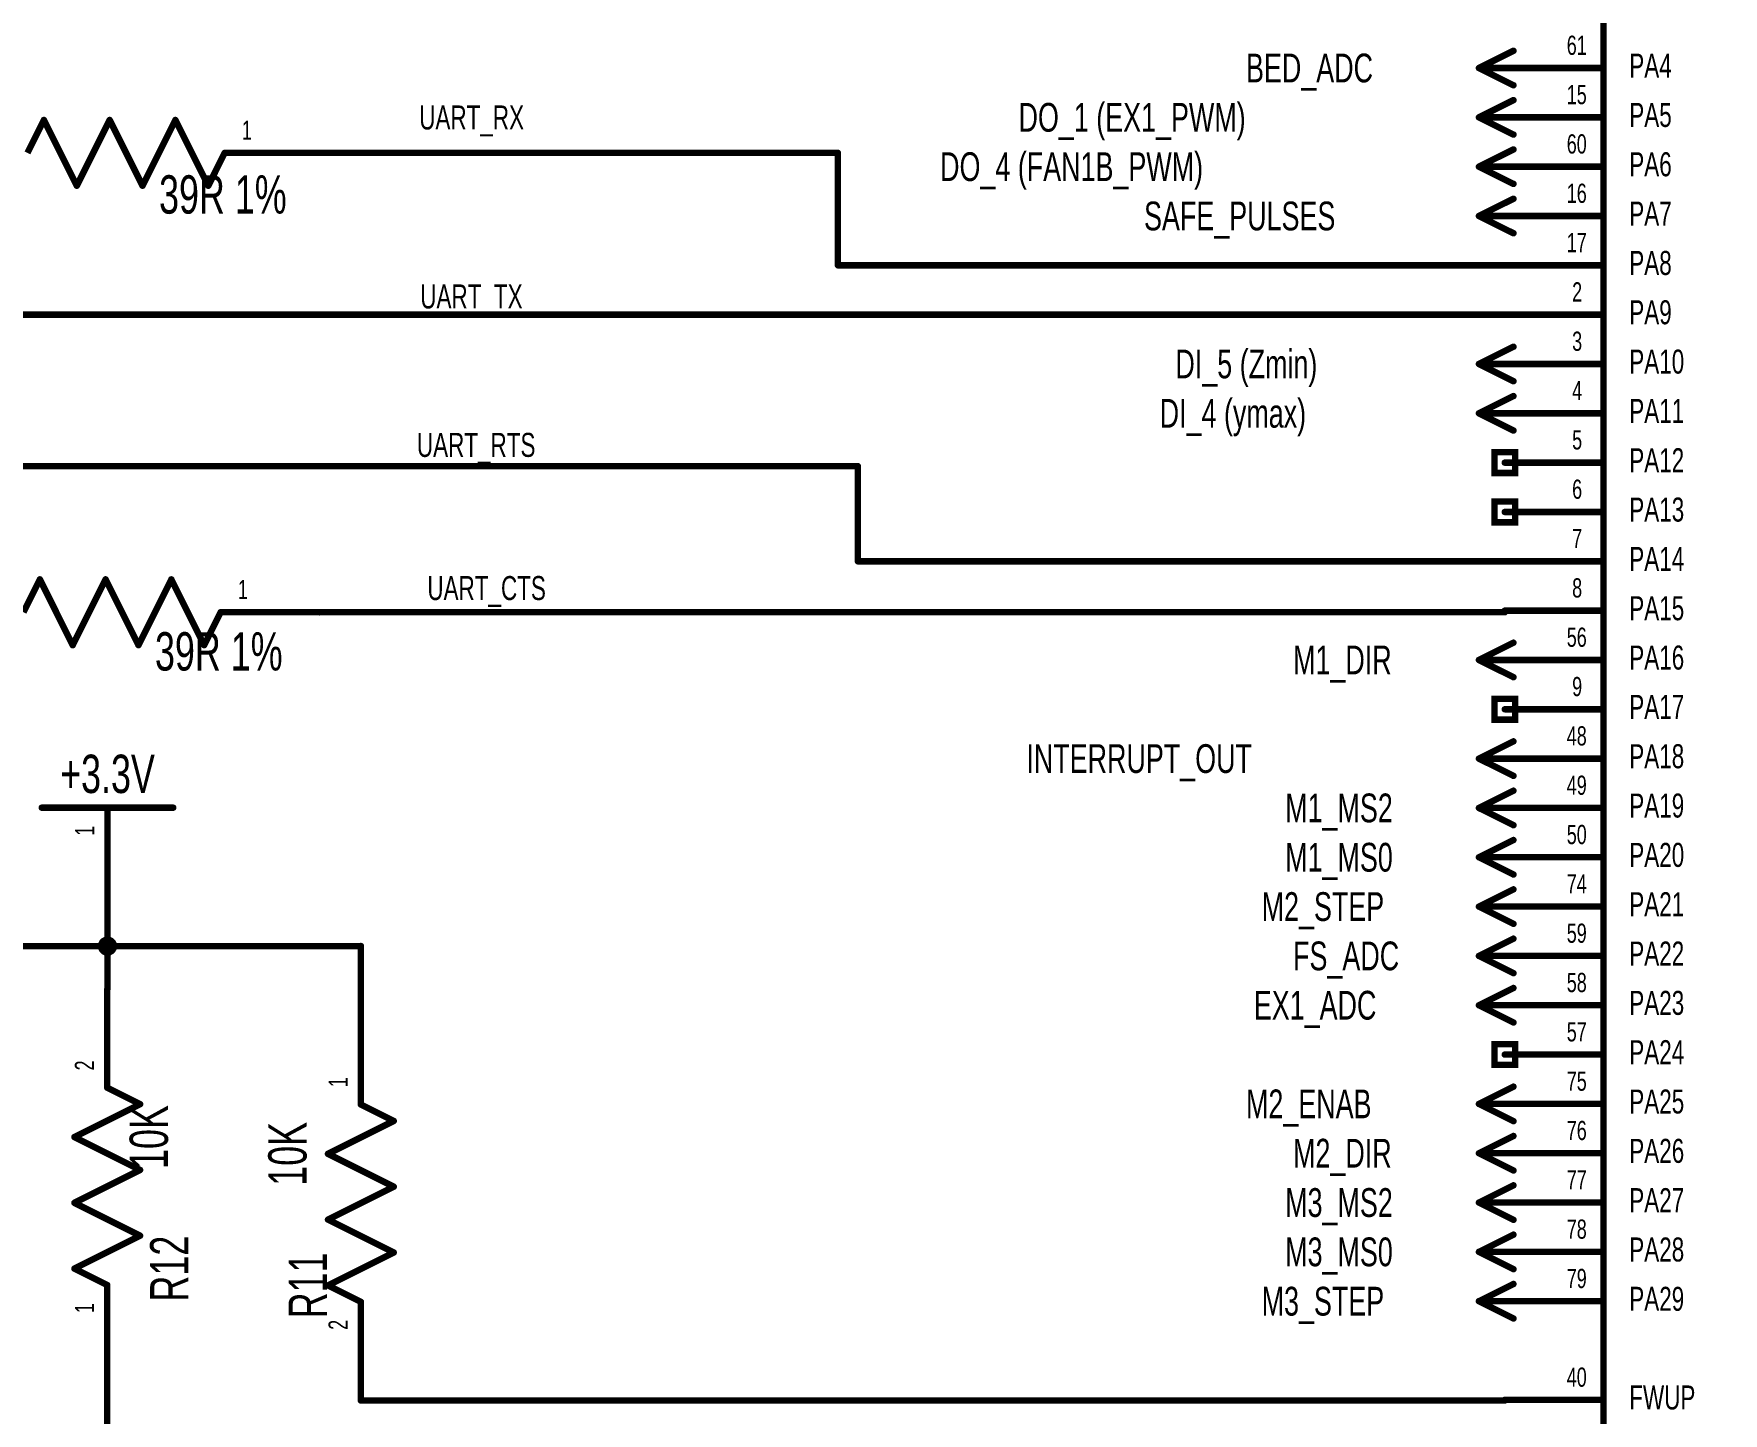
# Model space of a CAD drawing. Extents: x -0.3 to 11.2, y -0.5 to 7.6.
# Drawn here: x 2.247 to 4.817, y 2.741 to 4.838 of the extents above; entities that cross this region are included whole.
import ezdxf
from ezdxf.enums import TextEntityAlignment as Align

# ---------------------------------------------------------------- set-up
doc = ezdxf.new("R2010")
doc.units = 0
for name, color, linetype in [('Element', 253, 'CONTINUOUS'), ('Net', 50, 'CONTINUOUS'), ('Pin', 50, 'CONTINUOUS'), ('Shapes', 252, 'CONTINUOUS')]:
    doc.layers.add(name, color=color, linetype=linetype)

msp = doc.modelspace()

# ---------------------------------------------------------------- linework, layer by layer
at = {"layer": 'Element', "linetype": 'CONTINUOUS', "const_width": 0.0098}
for points in [[(4.635, 5.4861), (6.36, 5.4861), (6.36, 2.0111), (4.635, 2.0111), (4.635, 5.4861)], [(2.2628, 4.7071), (2.2378, 4.6571)], [(2.3128, 4.6071), (2.2628, 4.7071)], [(2.3628, 4.7071), (2.3128, 4.6071)], [(2.4128, 4.6071), (2.3628, 4.7071)], [(2.4628, 4.7071), (2.4128, 4.6071)], [(2.5128, 4.6071), (2.4628, 4.7071)], [(2.5378, 4.6571), (2.5128, 4.6071)], [(2.2566, 4.0086), (2.2316, 3.9586)], [(2.3066, 3.9086), (2.2566, 4.0086)], [(2.3566, 4.0086), (2.3066, 3.9086)], [(2.4066, 3.9086), (2.3566, 4.0086)], [(2.4566, 4.0086), (2.4066, 3.9086)], [(2.5066, 3.9086), (2.4566, 4.0086)], [(2.5316, 3.9586), (2.5066, 3.9086)], [(2.2595, 3.6615), (2.4595, 3.6615)], [(2.4091, 3.2107), (2.3591, 3.2357)], [(2.3091, 3.1607), (2.4091, 3.2107)], [(2.7449, 3.2102), (2.7949, 3.1852)], [(2.7949, 3.1852), (2.6949, 3.1352)], [(2.4091, 3.1107), (2.3091, 3.1607)], [(2.6949, 3.1352), (2.7949, 3.0852)], [(2.3091, 3.0607), (2.4091, 3.1107)], [(2.7949, 3.0852), (2.6949, 3.0352)], [(2.4091, 3.0107), (2.3091, 3.0607)], [(2.6949, 3.0352), (2.7949, 2.9852)], [(2.3091, 2.9607), (2.4091, 3.0107)], [(2.7949, 2.9852), (2.6949, 2.9352)], [(2.3591, 2.9357), (2.3091, 2.9607)], [(2.6949, 2.9352), (2.7449, 2.9102)]]:
    msp.add_lwpolyline(points, dxfattribs=at)
at = {"layer": 'Element', "linetype": 'CONTINUOUS', "const_width": 0.0049}
for points in [[(2.2603, 4.7071, 1), (2.2652, 4.7071, 1), (2.2603, 4.7071, 1)], [(2.2603, 4.7071, 1), (2.2652, 4.7071, 1), (2.2603, 4.7071, 1)], [(2.3603, 4.7071, 1), (2.3652, 4.7071, 1), (2.3603, 4.7071, 1)], [(2.3603, 4.7071, 1), (2.3652, 4.7071, 1), (2.3603, 4.7071, 1)], [(2.4603, 4.7071, 1), (2.4652, 4.7071, 1), (2.4603, 4.7071, 1)], [(2.4603, 4.7071, 1), (2.4652, 4.7071, 1), (2.4603, 4.7071, 1)], [(2.5353, 4.6571, 1), (2.5402, 4.6571, 1), (2.5353, 4.6571, 1)], [(2.3103, 4.6071, 1), (2.3152, 4.6071, 1), (2.3103, 4.6071, 1)], [(2.3103, 4.6071, 1), (2.3152, 4.6071, 1), (2.3103, 4.6071, 1)], [(2.4103, 4.6071, 1), (2.4152, 4.6071, 1), (2.4103, 4.6071, 1)], [(2.4103, 4.6071, 1), (2.4152, 4.6071, 1), (2.4103, 4.6071, 1)], [(2.5103, 4.6071, 1), (2.5152, 4.6071, 1), (2.5103, 4.6071, 1)], [(2.5103, 4.6071, 1), (2.5152, 4.6071, 1), (2.5103, 4.6071, 1)], [(2.2541, 4.0086, 1), (2.2591, 4.0086, 1), (2.2541, 4.0086, 1)], [(2.2541, 4.0086, 1), (2.2591, 4.0086, 1), (2.2541, 4.0086, 1)], [(2.3541, 4.0086, 1), (2.3591, 4.0086, 1), (2.3541, 4.0086, 1)], [(2.3541, 4.0086, 1), (2.3591, 4.0086, 1), (2.3541, 4.0086, 1)], [(2.4541, 4.0086, 1), (2.4591, 4.0086, 1), (2.4541, 4.0086, 1)], [(2.4541, 4.0086, 1), (2.4591, 4.0086, 1), (2.4541, 4.0086, 1)], [(2.5291, 3.9586, 1), (2.5341, 3.9586, 1), (2.5291, 3.9586, 1)], [(2.3041, 3.9086, 1), (2.3091, 3.9086, 1), (2.3041, 3.9086, 1)], [(2.3041, 3.9086, 1), (2.3091, 3.9086, 1), (2.3041, 3.9086, 1)], [(2.4041, 3.9086, 1), (2.4091, 3.9086, 1), (2.4041, 3.9086, 1)], [(2.4041, 3.9086, 1), (2.4091, 3.9086, 1), (2.4041, 3.9086, 1)], [(2.5041, 3.9086, 1), (2.5091, 3.9086, 1), (2.5041, 3.9086, 1)], [(2.5041, 3.9086, 1), (2.5091, 3.9086, 1), (2.5041, 3.9086, 1)], [(2.257, 3.6615, 1), (2.2619, 3.6615, 1), (2.257, 3.6615, 1)], [(2.457, 3.6615, 1), (2.4619, 3.6615, 1), (2.457, 3.6615, 1)], [(2.3567, 3.2357, 1), (2.3616, 3.2357, 1), (2.3567, 3.2357, 1)], [(2.4067, 3.2107, 1), (2.4116, 3.2107, 1), (2.4067, 3.2107, 1)], [(2.4067, 3.2107, 1), (2.4116, 3.2107, 1), (2.4067, 3.2107, 1)], [(2.7424, 3.2102, 1), (2.7474, 3.2102, 1), (2.7424, 3.2102, 1)], [(2.7924, 3.1852, 1), (2.7974, 3.1852, 1), (2.7924, 3.1852, 1)], [(2.7924, 3.1852, 1), (2.7974, 3.1852, 1), (2.7924, 3.1852, 1)], [(2.3067, 3.1607, 1), (2.3116, 3.1607, 1), (2.3067, 3.1607, 1)], [(2.3067, 3.1607, 1), (2.3116, 3.1607, 1), (2.3067, 3.1607, 1)], [(2.6924, 3.1352, 1), (2.6974, 3.1352, 1), (2.6924, 3.1352, 1)], [(2.6924, 3.1352, 1), (2.6974, 3.1352, 1), (2.6924, 3.1352, 1)], [(2.4067, 3.1107, 1), (2.4116, 3.1107, 1), (2.4067, 3.1107, 1)], [(2.4067, 3.1107, 1), (2.4116, 3.1107, 1), (2.4067, 3.1107, 1)], [(2.7924, 3.0852, 1), (2.7974, 3.0852, 1), (2.7924, 3.0852, 1)], [(2.7924, 3.0852, 1), (2.7974, 3.0852, 1), (2.7924, 3.0852, 1)], [(2.3067, 3.0607, 1), (2.3116, 3.0607, 1), (2.3067, 3.0607, 1)], [(2.3067, 3.0607, 1), (2.3116, 3.0607, 1), (2.3067, 3.0607, 1)], [(2.6924, 3.0352, 1), (2.6974, 3.0352, 1), (2.6924, 3.0352, 1)], [(2.6924, 3.0352, 1), (2.6974, 3.0352, 1), (2.6924, 3.0352, 1)], [(2.4067, 3.0107, 1), (2.4116, 3.0107, 1), (2.4067, 3.0107, 1)], [(2.4067, 3.0107, 1), (2.4116, 3.0107, 1), (2.4067, 3.0107, 1)], [(2.7924, 2.9852, 1), (2.7974, 2.9852, 1), (2.7924, 2.9852, 1)], [(2.7924, 2.9852, 1), (2.7974, 2.9852, 1), (2.7924, 2.9852, 1)], [(2.3067, 2.9607, 1), (2.3116, 2.9607, 1), (2.3067, 2.9607, 1)], [(2.3067, 2.9607, 1), (2.3116, 2.9607, 1), (2.3067, 2.9607, 1)], [(2.3567, 2.9357, 1), (2.3616, 2.9357, 1), (2.3567, 2.9357, 1)], [(2.6924, 2.9352, 1), (2.6974, 2.9352, 1), (2.6924, 2.9352, 1)], [(2.6924, 2.9352, 1), (2.6974, 2.9352, 1), (2.6924, 2.9352, 1)], [(2.7424, 2.9102, 1), (2.7474, 2.9102, 1), (2.7424, 2.9102, 1)]]:
    msp.add_lwpolyline(points, format="xyb", dxfattribs=at)
at = {"layer": 'Net', "linetype": 'CONTINUOUS', "const_width": 0.0049}
for points in [[(2.6853, 4.6571, 1), (2.6902, 4.6571, 1), (2.6853, 4.6571, 1)], [(3.4681, 4.6571, 1), (3.473, 4.6571, 1), (3.4681, 4.6571, 1)], [(3.4681, 4.6571, 1), (3.473, 4.6571, 1), (3.4681, 4.6571, 1)], [(3.4681, 4.4861, 1), (3.473, 4.4861, 1), (3.4681, 4.4861, 1)], [(3.4681, 4.4861, 1), (3.473, 4.4861, 1), (3.4681, 4.4861, 1)], [(4.4825, 4.4861, 1), (4.4874, 4.4861, 1), (4.4825, 4.4861, 1)], [(4.4825, 4.4111, 1), (4.4874, 4.4111, 1), (4.4825, 4.4111, 1)], [(3.4984, 4.1807, 1), (3.5033, 4.1807, 1), (3.4984, 4.1807, 1)], [(3.4984, 4.1807, 1), (3.5033, 4.1807, 1), (3.4984, 4.1807, 1)], [(3.4984, 4.0361, 1), (3.5033, 4.0361, 1), (3.4984, 4.0361, 1)], [(3.4984, 4.0361, 1), (3.5033, 4.0361, 1), (3.4984, 4.0361, 1)], [(4.4825, 4.0361, 1), (4.4874, 4.0361, 1), (4.4825, 4.0361, 1)], [(2.6791, 3.9586, 1), (2.6841, 3.9586, 1), (2.6791, 3.9586, 1)], [(4.4825, 3.9586, 1), (4.4874, 3.9586, 1), (4.4825, 3.9586, 1)], [(2.357, 3.5115, 1), (2.3619, 3.5115, 1), (2.357, 3.5115, 1)], [(2.3472, 3.4511, 1), (2.3521, 3.4511, 1), (2.3472, 3.4511, 1)], [(2.3472, 3.4511, 1), (2.3521, 3.4511, 1), (2.3472, 3.4511, 1)], [(2.357, 3.4511, 1), (2.3619, 3.4511, 1), (2.357, 3.4511, 1)], [(2.357, 3.4511, 1), (2.3619, 3.4511, 1), (2.357, 3.4511, 1)], [(2.7424, 3.4511, 1), (2.7474, 3.4511, 1), (2.7424, 3.4511, 1)], [(2.7424, 3.4511, 1), (2.7474, 3.4511, 1), (2.7424, 3.4511, 1)], [(2.357, 3.3857, 1), (2.3619, 3.3857, 1), (2.357, 3.3857, 1)], [(2.7424, 3.3602, 1), (2.7474, 3.3602, 1), (2.7424, 3.3602, 1)], [(2.3567, 2.7857, 1), (2.3616, 2.7857, 1), (2.3567, 2.7857, 1)], [(2.7424, 2.7602, 1), (2.7474, 2.7602, 1), (2.7424, 2.7602, 1)], [(4.4825, 2.7602, 1), (4.4874, 2.7602, 1), (4.4825, 2.7602, 1)]]:
    msp.add_lwpolyline(points, format="xyb", dxfattribs=at)
at = {"layer": 'Net', "linetype": 'CONTINUOUS', "const_width": 0.0098}
for points in [[(3.4705, 4.6571), (2.6878, 4.6571)], [(3.4705, 4.4861), (3.4705, 4.6571)], [(4.485, 4.4861), (3.4705, 4.4861)], [(1.2008, 4.4111), (4.485, 4.4111)], [(3.5008, 4.1807), (1.5903, 4.1807)], [(3.5008, 4.0361), (3.5008, 4.1807)], [(4.485, 4.0361), (3.5008, 4.0361)], [(4.485, 3.9586), (2.6816, 3.9586)], [(2.3595, 3.3857), (2.3595, 3.5115)], [(2.3595, 3.4511), (1.9772, 3.4511)], [(2.3496, 3.4511), (2.3501, 3.448), (2.3515, 3.4453), (2.3537, 3.4431), (2.3564, 3.4417), (2.3595, 3.4412), (2.3625, 3.4417), (2.3652, 3.4431), (2.3674, 3.4453), (2.3688, 3.448), (2.3693, 3.4511), (2.3688, 3.4541), (2.3674, 3.4568), (2.3652, 3.459), (2.3625, 3.4604), (2.3595, 3.4609), (2.3564, 3.4604), (2.3537, 3.459), (2.3515, 3.4568), (2.3501, 3.4541), (2.3496, 3.4511)], [(2.3496, 3.4511), (2.3501, 3.448), (2.3515, 3.4453), (2.3537, 3.4431), (2.3564, 3.4417), (2.3595, 3.4412), (2.3625, 3.4417), (2.3652, 3.4431), (2.3674, 3.4453), (2.3688, 3.448), (2.3693, 3.4511), (2.3688, 3.4541), (2.3674, 3.4568), (2.3652, 3.459), (2.3625, 3.4604), (2.3595, 3.4609), (2.3564, 3.4604), (2.3537, 3.459), (2.3515, 3.4568), (2.3501, 3.4541), (2.3496, 3.4511)], [(2.3595, 3.4511), (2.7449, 3.4511)], [(2.7449, 3.4511), (2.7449, 3.3602)], [(2.3591, 2.7857), (2.3591, 2.6111)], [(4.485, 2.7602), (2.7449, 2.7602)]]:
    msp.add_lwpolyline(points, dxfattribs=at)
at = {"layer": 'Pin', "linetype": 'CONTINUOUS', "const_width": 0.0098}
for points in [[(4.4981, 4.8123), (4.4456, 4.7861)], [(4.4981, 4.7599), (4.4456, 4.7861)], [(4.485, 4.7861), (4.4456, 4.7861)], [(4.635, 4.7861), (4.485, 4.7861)], [(4.4981, 4.7373), (4.4456, 4.7111)], [(4.4981, 4.6849), (4.4456, 4.7111)], [(4.485, 4.7111), (4.4456, 4.7111)], [(4.635, 4.7111), (4.485, 4.7111)], [(2.5378, 4.6571), (2.6878, 4.6571)], [(4.4981, 4.6623), (4.4456, 4.6361)], [(4.4981, 4.6099), (4.4456, 4.6361)], [(4.485, 4.6361), (4.4456, 4.6361)], [(4.635, 4.6361), (4.485, 4.6361)], [(4.4981, 4.5873), (4.4456, 4.5611)], [(4.4981, 4.5349), (4.4456, 4.5611)], [(4.485, 4.5611), (4.4456, 4.5611)], [(4.635, 4.5611), (4.485, 4.5611)], [(4.635, 4.4861), (4.485, 4.4861)], [(4.635, 4.4111), (4.485, 4.4111)], [(4.4981, 4.3623), (4.4456, 4.3361)], [(4.4981, 4.3099), (4.4456, 4.3361)], [(4.485, 4.3361), (4.4456, 4.3361)], [(4.635, 4.3361), (4.485, 4.3361)], [(4.4981, 4.2873), (4.4456, 4.2611)], [(4.4981, 4.2349), (4.4456, 4.2611)], [(4.485, 4.2611), (4.4456, 4.2611)], [(4.635, 4.2611), (4.485, 4.2611)], [(4.4692, 4.2019), (4.5007, 4.2019), (4.5007, 4.1704), (4.4692, 4.1704), (4.4692, 4.2019)], [(4.635, 4.1861), (4.485, 4.1861)], [(4.4692, 4.1269), (4.5007, 4.1269), (4.5007, 4.0954), (4.4692, 4.0954), (4.4692, 4.1269)], [(4.635, 4.1111), (4.485, 4.1111)], [(4.635, 4.0361), (4.485, 4.0361)], [(2.5316, 3.9586), (2.6816, 3.9586)], [(4.635, 3.9611), (4.485, 3.9611)], [(4.4981, 3.9123), (4.4456, 3.8861)], [(4.4981, 3.8599), (4.4456, 3.8861)], [(4.485, 3.8861), (4.4456, 3.8861)], [(4.635, 3.8861), (4.485, 3.8861)], [(4.4692, 3.8269), (4.5007, 3.8269), (4.5007, 3.7954), (4.4692, 3.7954), (4.4692, 3.8269)], [(4.635, 3.8111), (4.485, 3.8111)], [(4.4981, 3.7623), (4.4456, 3.7361)], [(4.4981, 3.7099), (4.4456, 3.7361)], [(4.485, 3.7361), (4.4456, 3.7361)], [(4.635, 3.7361), (4.485, 3.7361)], [(4.4981, 3.6873), (4.4456, 3.6611)], [(2.3595, 3.6615), (2.3595, 3.5115)], [(4.4981, 3.6349), (4.4456, 3.6611)], [(4.485, 3.6611), (4.4456, 3.6611)], [(4.635, 3.6611), (4.485, 3.6611)], [(4.4981, 3.6123), (4.4456, 3.5861)], [(4.4981, 3.5599), (4.4456, 3.5861)], [(4.485, 3.5861), (4.4456, 3.5861)], [(4.635, 3.5861), (4.485, 3.5861)], [(4.4981, 3.5373), (4.4456, 3.5111)], [(4.4981, 3.4849), (4.4456, 3.5111)], [(4.485, 3.5111), (4.4456, 3.5111)], [(4.635, 3.5111), (4.485, 3.5111)], [(4.4981, 3.4623), (4.4456, 3.4361)], [(4.4981, 3.4099), (4.4456, 3.4361)], [(4.485, 3.4361), (4.4456, 3.4361)], [(4.635, 3.4361), (4.485, 3.4361)], [(4.4981, 3.3873), (4.4456, 3.3611)], [(2.3591, 3.2357), (2.3591, 3.3857)], [(2.7449, 3.2102), (2.7449, 3.3602)], [(4.4981, 3.3349), (4.4456, 3.3611)], [(4.485, 3.3611), (4.4456, 3.3611)], [(4.635, 3.3611), (4.485, 3.3611)], [(4.4692, 3.3019), (4.5007, 3.3019), (4.5007, 3.2704), (4.4692, 3.2704), (4.4692, 3.3019)], [(4.635, 3.2861), (4.485, 3.2861)], [(4.4981, 3.2373), (4.4456, 3.2111)], [(4.4981, 3.1849), (4.4456, 3.2111)], [(4.485, 3.2111), (4.4456, 3.2111)], [(4.635, 3.2111), (4.485, 3.2111)], [(4.4981, 3.1623), (4.4456, 3.1361)], [(4.4981, 3.1099), (4.4456, 3.1361)], [(4.485, 3.1361), (4.4456, 3.1361)], [(4.635, 3.1361), (4.485, 3.1361)], [(4.4981, 3.0873), (4.4456, 3.0611)], [(4.4981, 3.0349), (4.4456, 3.0611)], [(4.485, 3.0611), (4.4456, 3.0611)], [(4.635, 3.0611), (4.485, 3.0611)], [(4.4981, 3.0123), (4.4456, 2.9861)], [(4.4981, 2.9599), (4.4456, 2.9861)], [(4.485, 2.9861), (4.4456, 2.9861)], [(4.635, 2.9861), (4.485, 2.9861)], [(2.3591, 2.9357), (2.3591, 2.7857)], [(4.4981, 2.9373), (4.4456, 2.9111)], [(2.7449, 2.9102), (2.7449, 2.7602)], [(4.4981, 2.8849), (4.4456, 2.9111)], [(4.485, 2.9111), (4.4456, 2.9111)], [(4.635, 2.9111), (4.485, 2.9111)], [(4.635, 2.7611), (4.485, 2.7611)]]:
    msp.add_lwpolyline(points, dxfattribs=at)
at = {"layer": 'Pin', "linetype": 'CONTINUOUS', "const_width": 0.0049}
for points in [[(4.4956, 4.8123, 1), (4.5006, 4.8123, 1), (4.4956, 4.8123, 1)], [(4.4431, 4.7861, 1), (4.4481, 4.7861, 1), (4.4431, 4.7861, 1)], [(4.4431, 4.7861, 1), (4.4481, 4.7861, 1), (4.4431, 4.7861, 1)], [(4.4431, 4.7861, 1), (4.4481, 4.7861, 1), (4.4431, 4.7861, 1)], [(4.4825, 4.7861, 1), (4.4874, 4.7861, 1), (4.4825, 4.7861, 1)], [(4.4825, 4.7861, 1), (4.4874, 4.7861, 1), (4.4825, 4.7861, 1)], [(4.6325, 4.7861, 1), (4.6374, 4.7861, 1), (4.6325, 4.7861, 1)], [(4.4956, 4.7599, 1), (4.5006, 4.7599, 1), (4.4956, 4.7599, 1)], [(4.4956, 4.7373, 1), (4.5006, 4.7373, 1), (4.4956, 4.7373, 1)], [(4.4431, 4.7111, 1), (4.4481, 4.7111, 1), (4.4431, 4.7111, 1)], [(4.4431, 4.7111, 1), (4.4481, 4.7111, 1), (4.4431, 4.7111, 1)], [(4.4431, 4.7111, 1), (4.4481, 4.7111, 1), (4.4431, 4.7111, 1)], [(4.4825, 4.7111, 1), (4.4874, 4.7111, 1), (4.4825, 4.7111, 1)], [(4.4825, 4.7111, 1), (4.4874, 4.7111, 1), (4.4825, 4.7111, 1)], [(4.6325, 4.7111, 1), (4.6374, 4.7111, 1), (4.6325, 4.7111, 1)], [(4.4956, 4.6849, 1), (4.5006, 4.6849, 1), (4.4956, 4.6849, 1)], [(2.5353, 4.6571, 1), (2.5402, 4.6571, 1), (2.5353, 4.6571, 1)], [(2.6853, 4.6571, 1), (2.6902, 4.6571, 1), (2.6853, 4.6571, 1)], [(4.4956, 4.6623, 1), (4.5006, 4.6623, 1), (4.4956, 4.6623, 1)], [(4.4431, 4.6361, 1), (4.4481, 4.6361, 1), (4.4431, 4.6361, 1)], [(4.4431, 4.6361, 1), (4.4481, 4.6361, 1), (4.4431, 4.6361, 1)], [(4.4431, 4.6361, 1), (4.4481, 4.6361, 1), (4.4431, 4.6361, 1)], [(4.4825, 4.6361, 1), (4.4874, 4.6361, 1), (4.4825, 4.6361, 1)], [(4.4825, 4.6361, 1), (4.4874, 4.6361, 1), (4.4825, 4.6361, 1)], [(4.6325, 4.6361, 1), (4.6374, 4.6361, 1), (4.6325, 4.6361, 1)], [(4.4956, 4.6099, 1), (4.5006, 4.6099, 1), (4.4956, 4.6099, 1)], [(4.4956, 4.5873, 1), (4.5006, 4.5873, 1), (4.4956, 4.5873, 1)], [(4.4431, 4.5611, 1), (4.4481, 4.5611, 1), (4.4431, 4.5611, 1)], [(4.4431, 4.5611, 1), (4.4481, 4.5611, 1), (4.4431, 4.5611, 1)], [(4.4431, 4.5611, 1), (4.4481, 4.5611, 1), (4.4431, 4.5611, 1)], [(4.4825, 4.5611, 1), (4.4874, 4.5611, 1), (4.4825, 4.5611, 1)], [(4.4825, 4.5611, 1), (4.4874, 4.5611, 1), (4.4825, 4.5611, 1)], [(4.6325, 4.5611, 1), (4.6374, 4.5611, 1), (4.6325, 4.5611, 1)], [(4.4956, 4.5349, 1), (4.5006, 4.5349, 1), (4.4956, 4.5349, 1)], [(4.4825, 4.4861, 1), (4.4874, 4.4861, 1), (4.4825, 4.4861, 1)], [(4.6325, 4.4861, 1), (4.6374, 4.4861, 1), (4.6325, 4.4861, 1)], [(4.4825, 4.4111, 1), (4.4874, 4.4111, 1), (4.4825, 4.4111, 1)], [(4.6325, 4.4111, 1), (4.6374, 4.4111, 1), (4.6325, 4.4111, 1)], [(4.4956, 4.3623, 1), (4.5006, 4.3623, 1), (4.4956, 4.3623, 1)], [(4.4431, 4.3361, 1), (4.4481, 4.3361, 1), (4.4431, 4.3361, 1)], [(4.4431, 4.3361, 1), (4.4481, 4.3361, 1), (4.4431, 4.3361, 1)], [(4.4431, 4.3361, 1), (4.4481, 4.3361, 1), (4.4431, 4.3361, 1)], [(4.4825, 4.3361, 1), (4.4874, 4.3361, 1), (4.4825, 4.3361, 1)], [(4.4825, 4.3361, 1), (4.4874, 4.3361, 1), (4.4825, 4.3361, 1)], [(4.6325, 4.3361, 1), (4.6374, 4.3361, 1), (4.6325, 4.3361, 1)], [(4.4956, 4.3099, 1), (4.5006, 4.3099, 1), (4.4956, 4.3099, 1)], [(4.4956, 4.2873, 1), (4.5006, 4.2873, 1), (4.4956, 4.2873, 1)], [(4.4431, 4.2611, 1), (4.4481, 4.2611, 1), (4.4431, 4.2611, 1)], [(4.4431, 4.2611, 1), (4.4481, 4.2611, 1), (4.4431, 4.2611, 1)], [(4.4431, 4.2611, 1), (4.4481, 4.2611, 1), (4.4431, 4.2611, 1)], [(4.4825, 4.2611, 1), (4.4874, 4.2611, 1), (4.4825, 4.2611, 1)], [(4.4825, 4.2611, 1), (4.4874, 4.2611, 1), (4.4825, 4.2611, 1)], [(4.6325, 4.2611, 1), (4.6374, 4.2611, 1), (4.6325, 4.2611, 1)], [(4.4956, 4.2349, 1), (4.5006, 4.2349, 1), (4.4956, 4.2349, 1)], [(4.4825, 4.1861, 1), (4.4874, 4.1861, 1), (4.4825, 4.1861, 1)], [(4.6325, 4.1861, 1), (4.6374, 4.1861, 1), (4.6325, 4.1861, 1)], [(4.4825, 4.1111, 1), (4.4874, 4.1111, 1), (4.4825, 4.1111, 1)], [(4.6325, 4.1111, 1), (4.6374, 4.1111, 1), (4.6325, 4.1111, 1)], [(4.4825, 4.0361, 1), (4.4874, 4.0361, 1), (4.4825, 4.0361, 1)], [(4.6325, 4.0361, 1), (4.6374, 4.0361, 1), (4.6325, 4.0361, 1)], [(2.5291, 3.9586, 1), (2.5341, 3.9586, 1), (2.5291, 3.9586, 1)], [(2.6791, 3.9586, 1), (2.6841, 3.9586, 1), (2.6791, 3.9586, 1)], [(4.4825, 3.9611, 1), (4.4874, 3.9611, 1), (4.4825, 3.9611, 1)], [(4.6325, 3.9611, 1), (4.6374, 3.9611, 1), (4.6325, 3.9611, 1)], [(4.4956, 3.9123, 1), (4.5006, 3.9123, 1), (4.4956, 3.9123, 1)], [(4.4431, 3.8861, 1), (4.4481, 3.8861, 1), (4.4431, 3.8861, 1)], [(4.4431, 3.8861, 1), (4.4481, 3.8861, 1), (4.4431, 3.8861, 1)], [(4.4431, 3.8861, 1), (4.4481, 3.8861, 1), (4.4431, 3.8861, 1)], [(4.4825, 3.8861, 1), (4.4874, 3.8861, 1), (4.4825, 3.8861, 1)], [(4.4825, 3.8861, 1), (4.4874, 3.8861, 1), (4.4825, 3.8861, 1)], [(4.6325, 3.8861, 1), (4.6374, 3.8861, 1), (4.6325, 3.8861, 1)], [(4.4956, 3.8599, 1), (4.5006, 3.8599, 1), (4.4956, 3.8599, 1)], [(4.4825, 3.8111, 1), (4.4874, 3.8111, 1), (4.4825, 3.8111, 1)], [(4.6325, 3.8111, 1), (4.6374, 3.8111, 1), (4.6325, 3.8111, 1)], [(4.4956, 3.7623, 1), (4.5006, 3.7623, 1), (4.4956, 3.7623, 1)], [(4.4431, 3.7361, 1), (4.4481, 3.7361, 1), (4.4431, 3.7361, 1)], [(4.4431, 3.7361, 1), (4.4481, 3.7361, 1), (4.4431, 3.7361, 1)], [(4.4431, 3.7361, 1), (4.4481, 3.7361, 1), (4.4431, 3.7361, 1)], [(4.4825, 3.7361, 1), (4.4874, 3.7361, 1), (4.4825, 3.7361, 1)], [(4.4825, 3.7361, 1), (4.4874, 3.7361, 1), (4.4825, 3.7361, 1)], [(4.6325, 3.7361, 1), (4.6374, 3.7361, 1), (4.6325, 3.7361, 1)], [(4.4956, 3.7099, 1), (4.5006, 3.7099, 1), (4.4956, 3.7099, 1)], [(4.4956, 3.6873, 1), (4.5006, 3.6873, 1), (4.4956, 3.6873, 1)], [(2.357, 3.6615, 1), (2.3619, 3.6615, 1), (2.357, 3.6615, 1)], [(4.4431, 3.6611, 1), (4.4481, 3.6611, 1), (4.4431, 3.6611, 1)], [(4.4431, 3.6611, 1), (4.4481, 3.6611, 1), (4.4431, 3.6611, 1)], [(4.4431, 3.6611, 1), (4.4481, 3.6611, 1), (4.4431, 3.6611, 1)], [(4.4825, 3.6611, 1), (4.4874, 3.6611, 1), (4.4825, 3.6611, 1)], [(4.4825, 3.6611, 1), (4.4874, 3.6611, 1), (4.4825, 3.6611, 1)], [(4.6325, 3.6611, 1), (4.6374, 3.6611, 1), (4.6325, 3.6611, 1)], [(4.4956, 3.6349, 1), (4.5006, 3.6349, 1), (4.4956, 3.6349, 1)], [(4.4956, 3.6123, 1), (4.5006, 3.6123, 1), (4.4956, 3.6123, 1)], [(4.4431, 3.5861, 1), (4.4481, 3.5861, 1), (4.4431, 3.5861, 1)], [(4.4431, 3.5861, 1), (4.4481, 3.5861, 1), (4.4431, 3.5861, 1)], [(4.4431, 3.5861, 1), (4.4481, 3.5861, 1), (4.4431, 3.5861, 1)], [(4.4825, 3.5861, 1), (4.4874, 3.5861, 1), (4.4825, 3.5861, 1)], [(4.4825, 3.5861, 1), (4.4874, 3.5861, 1), (4.4825, 3.5861, 1)], [(4.6325, 3.5861, 1), (4.6374, 3.5861, 1), (4.6325, 3.5861, 1)], [(4.4956, 3.5599, 1), (4.5006, 3.5599, 1), (4.4956, 3.5599, 1)], [(4.4956, 3.5373, 1), (4.5006, 3.5373, 1), (4.4956, 3.5373, 1)], [(2.357, 3.5115, 1), (2.3619, 3.5115, 1), (2.357, 3.5115, 1)], [(4.4431, 3.5111, 1), (4.4481, 3.5111, 1), (4.4431, 3.5111, 1)], [(4.4431, 3.5111, 1), (4.4481, 3.5111, 1), (4.4431, 3.5111, 1)], [(4.4431, 3.5111, 1), (4.4481, 3.5111, 1), (4.4431, 3.5111, 1)], [(4.4825, 3.5111, 1), (4.4874, 3.5111, 1), (4.4825, 3.5111, 1)], [(4.4825, 3.5111, 1), (4.4874, 3.5111, 1), (4.4825, 3.5111, 1)], [(4.6325, 3.5111, 1), (4.6374, 3.5111, 1), (4.6325, 3.5111, 1)], [(4.4956, 3.4849, 1), (4.5006, 3.4849, 1), (4.4956, 3.4849, 1)], [(4.4956, 3.4623, 1), (4.5006, 3.4623, 1), (4.4956, 3.4623, 1)], [(4.4431, 3.4361, 1), (4.4481, 3.4361, 1), (4.4431, 3.4361, 1)], [(4.4431, 3.4361, 1), (4.4481, 3.4361, 1), (4.4431, 3.4361, 1)], [(4.4431, 3.4361, 1), (4.4481, 3.4361, 1), (4.4431, 3.4361, 1)], [(4.4825, 3.4361, 1), (4.4874, 3.4361, 1), (4.4825, 3.4361, 1)], [(4.4825, 3.4361, 1), (4.4874, 3.4361, 1), (4.4825, 3.4361, 1)], [(4.6325, 3.4361, 1), (4.6374, 3.4361, 1), (4.6325, 3.4361, 1)], [(4.4956, 3.4099, 1), (4.5006, 3.4099, 1), (4.4956, 3.4099, 1)], [(4.4956, 3.3873, 1), (4.5006, 3.3873, 1), (4.4956, 3.3873, 1)], [(2.3567, 3.3857, 1), (2.3616, 3.3857, 1), (2.3567, 3.3857, 1)], [(2.7424, 3.3602, 1), (2.7474, 3.3602, 1), (2.7424, 3.3602, 1)], [(4.4431, 3.3611, 1), (4.4481, 3.3611, 1), (4.4431, 3.3611, 1)], [(4.4431, 3.3611, 1), (4.4481, 3.3611, 1), (4.4431, 3.3611, 1)], [(4.4431, 3.3611, 1), (4.4481, 3.3611, 1), (4.4431, 3.3611, 1)], [(4.4825, 3.3611, 1), (4.4874, 3.3611, 1), (4.4825, 3.3611, 1)], [(4.4825, 3.3611, 1), (4.4874, 3.3611, 1), (4.4825, 3.3611, 1)], [(4.6325, 3.3611, 1), (4.6374, 3.3611, 1), (4.6325, 3.3611, 1)], [(4.4956, 3.3349, 1), (4.5006, 3.3349, 1), (4.4956, 3.3349, 1)], [(4.4825, 3.2861, 1), (4.4874, 3.2861, 1), (4.4825, 3.2861, 1)], [(4.6325, 3.2861, 1), (4.6374, 3.2861, 1), (4.6325, 3.2861, 1)], [(2.3567, 3.2357, 1), (2.3616, 3.2357, 1), (2.3567, 3.2357, 1)], [(4.4956, 3.2373, 1), (4.5006, 3.2373, 1), (4.4956, 3.2373, 1)], [(2.7424, 3.2102, 1), (2.7474, 3.2102, 1), (2.7424, 3.2102, 1)], [(4.4431, 3.2111, 1), (4.4481, 3.2111, 1), (4.4431, 3.2111, 1)], [(4.4431, 3.2111, 1), (4.4481, 3.2111, 1), (4.4431, 3.2111, 1)], [(4.4431, 3.2111, 1), (4.4481, 3.2111, 1), (4.4431, 3.2111, 1)], [(4.4825, 3.2111, 1), (4.4874, 3.2111, 1), (4.4825, 3.2111, 1)], [(4.4825, 3.2111, 1), (4.4874, 3.2111, 1), (4.4825, 3.2111, 1)], [(4.6325, 3.2111, 1), (4.6374, 3.2111, 1), (4.6325, 3.2111, 1)], [(4.4956, 3.1849, 1), (4.5006, 3.1849, 1), (4.4956, 3.1849, 1)], [(4.4956, 3.1623, 1), (4.5006, 3.1623, 1), (4.4956, 3.1623, 1)], [(4.4431, 3.1361, 1), (4.4481, 3.1361, 1), (4.4431, 3.1361, 1)], [(4.4431, 3.1361, 1), (4.4481, 3.1361, 1), (4.4431, 3.1361, 1)], [(4.4431, 3.1361, 1), (4.4481, 3.1361, 1), (4.4431, 3.1361, 1)], [(4.4825, 3.1361, 1), (4.4874, 3.1361, 1), (4.4825, 3.1361, 1)], [(4.4825, 3.1361, 1), (4.4874, 3.1361, 1), (4.4825, 3.1361, 1)], [(4.6325, 3.1361, 1), (4.6374, 3.1361, 1), (4.6325, 3.1361, 1)], [(4.4956, 3.1099, 1), (4.5006, 3.1099, 1), (4.4956, 3.1099, 1)], [(4.4956, 3.0873, 1), (4.5006, 3.0873, 1), (4.4956, 3.0873, 1)], [(4.4431, 3.0611, 1), (4.4481, 3.0611, 1), (4.4431, 3.0611, 1)], [(4.4431, 3.0611, 1), (4.4481, 3.0611, 1), (4.4431, 3.0611, 1)], [(4.4431, 3.0611, 1), (4.4481, 3.0611, 1), (4.4431, 3.0611, 1)], [(4.4825, 3.0611, 1), (4.4874, 3.0611, 1), (4.4825, 3.0611, 1)], [(4.4825, 3.0611, 1), (4.4874, 3.0611, 1), (4.4825, 3.0611, 1)], [(4.6325, 3.0611, 1), (4.6374, 3.0611, 1), (4.6325, 3.0611, 1)], [(4.4956, 3.0349, 1), (4.5006, 3.0349, 1), (4.4956, 3.0349, 1)], [(4.4956, 3.0123, 1), (4.5006, 3.0123, 1), (4.4956, 3.0123, 1)], [(4.4431, 2.9861, 1), (4.4481, 2.9861, 1), (4.4431, 2.9861, 1)], [(4.4431, 2.9861, 1), (4.4481, 2.9861, 1), (4.4431, 2.9861, 1)], [(4.4431, 2.9861, 1), (4.4481, 2.9861, 1), (4.4431, 2.9861, 1)], [(4.4825, 2.9861, 1), (4.4874, 2.9861, 1), (4.4825, 2.9861, 1)], [(4.4825, 2.9861, 1), (4.4874, 2.9861, 1), (4.4825, 2.9861, 1)], [(4.6325, 2.9861, 1), (4.6374, 2.9861, 1), (4.6325, 2.9861, 1)], [(4.4956, 2.9599, 1), (4.5006, 2.9599, 1), (4.4956, 2.9599, 1)], [(2.3567, 2.9357, 1), (2.3616, 2.9357, 1), (2.3567, 2.9357, 1)], [(4.4956, 2.9373, 1), (4.5006, 2.9373, 1), (4.4956, 2.9373, 1)], [(2.7424, 2.9102, 1), (2.7474, 2.9102, 1), (2.7424, 2.9102, 1)], [(4.4431, 2.9111, 1), (4.4481, 2.9111, 1), (4.4431, 2.9111, 1)], [(4.4431, 2.9111, 1), (4.4481, 2.9111, 1), (4.4431, 2.9111, 1)], [(4.4431, 2.9111, 1), (4.4481, 2.9111, 1), (4.4431, 2.9111, 1)], [(4.4825, 2.9111, 1), (4.4874, 2.9111, 1), (4.4825, 2.9111, 1)], [(4.4825, 2.9111, 1), (4.4874, 2.9111, 1), (4.4825, 2.9111, 1)], [(4.6325, 2.9111, 1), (4.6374, 2.9111, 1), (4.6325, 2.9111, 1)], [(4.4956, 2.8849, 1), (4.5006, 2.8849, 1), (4.4956, 2.8849, 1)], [(2.3567, 2.7857, 1), (2.3616, 2.7857, 1), (2.3567, 2.7857, 1)], [(2.7424, 2.7602, 1), (2.7474, 2.7602, 1), (2.7424, 2.7602, 1)], [(4.4825, 2.7611, 1), (4.4874, 2.7611, 1), (4.4825, 2.7611, 1)], [(4.6325, 2.7611, 1), (4.6374, 2.7611, 1), (4.6325, 2.7611, 1)]]:
    msp.add_lwpolyline(points, format="xyb", dxfattribs=at)

# ---------------------------------------------------------------- texts
at = {"layer": 'Element', "width": 0.7}
for p in [(2.535, 4.623), (2.5288, 3.9283)]:
    msp.add_text('39R 1%', height=0.0583, dxfattribs=at).set_placement(p, align=Align.TOP_CENTER)
msp.add_text('+3.3V', height=0.0583, dxfattribs=at).set_placement((2.3595, 3.6663), align=Align.BOTTOM_CENTER)
for p in [(2.3932, 3.1607), (2.604, 3.1352)]:
    msp.add_text('10K', height=0.0583, rotation=90, dxfattribs=at).set_placement(p, align=Align.TOP_CENTER)
for s, p in [('R12', (2.5001, 2.9607)), ('R11', (2.7108, 2.9352))]:
    msp.add_text(s, height=0.0583, rotation=90, dxfattribs=at).set_placement(p, align=Align.BOTTOM_CENTER)
at = {"layer": 'Pin', "width": 0.7}
for s, height, p in [('61', 0.0292, (4.5792, 4.8353)), ('BED_ADC', 0.0437, (4.0913, 4.808)), ('PA4', 0.0365, (4.6743, 4.808)), ('15', 0.0292, (4.5792, 4.7603)), ('DO_1 (EX1_PWM)', 0.0437, (3.7453, 4.733)), ('PA5', 0.0365, (4.6743, 4.733)), ('1', 0.0292, (2.564, 4.7063)), ('60', 0.0292, (4.5792, 4.6853)), ('DO_4 (FAN1B_PWM)', 0.0437, (3.626, 4.658)), ('PA6', 0.0365, (4.6743, 4.658)), ('16', 0.0292, (4.5792, 4.6103)), ('SAFE_PULSES', 0.0437, (3.9362, 4.583)), ('PA7', 0.0365, (4.6743, 4.583)), ('17', 0.0292, (4.5792, 4.5353)), ('PA8', 0.0365, (4.6743, 4.508)), ('2', 0.0292, (4.5874, 4.4603)), ('PA9', 0.0365, (4.6743, 4.433)), ('3', 0.0292, (4.5874, 4.3853)), ('DI_5 (Zmin)', 0.0437, (3.9839, 4.358)), ('PA10', 0.0365, (4.6743, 4.358)), ('4', 0.0292, (4.5874, 4.3103)), ('DI_4 (ymax)', 0.0437, (3.96, 4.283)), ('PA11', 0.0365, (4.6743, 4.283)), ('5', 0.0292, (4.5874, 4.2353)), ('PA12', 0.0365, (4.6743, 4.208)), ('6', 0.0292, (4.5874, 4.1603)), ('PA13', 0.0365, (4.6743, 4.133)), ('7', 0.0292, (4.5874, 4.0853)), ('PA14', 0.0365, (4.6743, 4.058)), ('8', 0.0292, (4.5874, 4.0103)), ('1', 0.0292, (2.5579, 4.0078)), ('PA15', 0.0365, (4.6743, 3.983)), ('56', 0.0292, (4.5792, 3.9353)), ('M1_DIR', 0.0437, (4.1629, 3.908)), ('PA16', 0.0365, (4.6743, 3.908)), ('9', 0.0292, (4.5874, 3.8603)), ('PA17', 0.0365, (4.6743, 3.833)), ('48', 0.0292, (4.5792, 3.7853)), ('INTERRUPT_OUT', 0.0437, (3.7572, 3.758)), ('PA18', 0.0365, (4.6743, 3.758)), ('49', 0.0292, (4.5792, 3.7103)), ('M1_MS2', 0.0437, (4.1509, 3.683)), ('PA19', 0.0365, (4.6743, 3.683)), ('50', 0.0292, (4.5792, 3.6353)), ('M1_MS0', 0.0437, (4.1509, 3.608)), ('PA20', 0.0365, (4.6743, 3.608)), ('74', 0.0292, (4.5792, 3.5603)), ('M2_STEP', 0.0437, (4.1151, 3.533)), ('PA21', 0.0365, (4.6743, 3.533)), ('59', 0.0292, (4.5792, 3.4853)), ('FS_ADC', 0.0437, (4.1629, 3.458)), ('PA22', 0.0365, (4.6743, 3.458)), ('58', 0.0292, (4.5792, 3.4103)), ('EX1_ADC', 0.0437, (4.1032, 3.383)), ('PA23', 0.0365, (4.6743, 3.383)), ('57', 0.0292, (4.5792, 3.3353)), ('PA24', 0.0365, (4.6743, 3.308)), ('75', 0.0292, (4.5792, 3.2603)), ('M2_ENAB', 0.0437, (4.0913, 3.233)), ('PA25', 0.0365, (4.6743, 3.233)), ('76', 0.0292, (4.5792, 3.1853)), ('M2_DIR', 0.0437, (4.1629, 3.158)), ('PA26', 0.0365, (4.6743, 3.158)), ('77', 0.0292, (4.5792, 3.1103)), ('M3_MS2', 0.0437, (4.1509, 3.083)), ('PA27', 0.0365, (4.6743, 3.083)), ('78', 0.0292, (4.5792, 3.0353)), ('M3_MS0', 0.0437, (4.1509, 3.008)), ('PA28', 0.0365, (4.6743, 3.008)), ('79', 0.0292, (4.5792, 2.9603)), ('M3_STEP', 0.0437, (4.1151, 2.933)), ('PA29', 0.0365, (4.6743, 2.933)), ('40', 0.0292, (4.5792, 2.8103)), ('FWUP', 0.0365, (4.6743, 2.783))]:
    msp.add_text(s, height=height, dxfattribs=at).set_placement(p, align=Align.TOP_LEFT)
for s, p in [('1', (2.3102, 3.6188)), ('2', (2.3099, 3.262)), ('1', (2.6957, 3.2365)), ('1', (2.3099, 2.8931)), ('2', (2.6957, 2.8676))]:
    msp.add_text(s, height=0.0292, rotation=90, dxfattribs=at).set_placement(p, align=Align.TOP_LEFT)
at = {"layer": 'Shapes', "width": 0.7}
for s, p in [('UART_RX', (2.9134, 4.7109)), ('UART_TX', (2.9131, 4.4388)), ('UART_RTS', (2.9203, 4.2131)), ('UART_CTS', (2.9362, 3.9954))]:
    msp.add_text(s, height=0.0365, dxfattribs=at).set_placement(p, align=Align.MIDDLE_CENTER)

doc.saveas('drawing.dxf')
